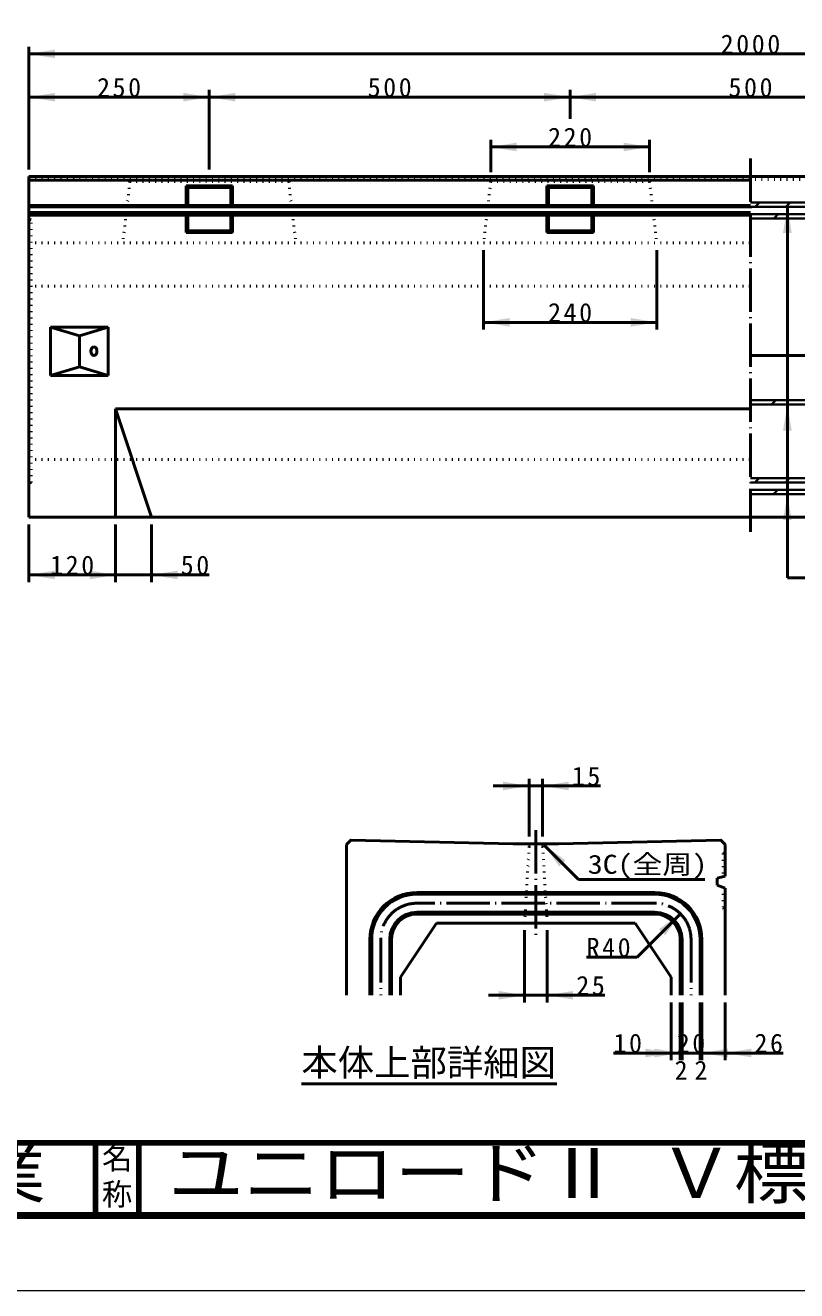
# Model space of a CAD drawing. Units: millimetres, scale not verified. Extents: x -2102 to 2102, y -1485 to 1485.
# Drawn here: x -190 to 879, y -1485 to 268 of the extents above; entities that cross this region are included whole.
import ezdxf
from ezdxf.enums import TextEntityAlignment as Align

# ---------------------------------------------------------------- set-up
doc = ezdxf.new("R2010")
doc.units = ezdxf.units.MM
doc.header["$LTSCALE"] = 5
doc.linetypes.add('DOTTED', pattern=[1.75, 0.25, -1.5])
doc.linetypes.add('LONG_DASHED_DOTTED', pattern=[15.25, 12, -1.5, 0.25, -1.5])
doc.layers.add('0-0_V-nasSTD', color=7, linetype='Continuous', lineweight=35)
doc.layers.add('0-1_0', color=7, linetype='Continuous', lineweight=50)
doc.styles.add('ＭＳ ゴシック', font='')
doc.styles.get('ＭＳ ゴシック').set_extended_font_data('MS Gothic')

msp = doc.modelspace()

# ---------------------------------------------------------------- linework, layer by layer
at = {"layer": '0-0_V-nasSTD'}
for p, q in [((815.314, 22.89), (917.314, 22.89)), ((821.747, 16.89), (827.747, 22.89)), ((864.173, 16.89), (870.173, 22.89)), ((815.314, 16.89), (917.314, 16.89)), ((815.314, 6.89), (917.314, 6.89)), ((917.314, 0.89), (815.314, 0.89)), ((847.673, 0.89), (853.673, 6.89)), ((815.314, -251.11), (917.314, -251.11)), ((815.314, -257.11), (917.314, -257.11)), ((844.231, -257.11), (850.231, -251.11)), ((815.314, -359.11), (917.314, -359.11)), ((917.314, -365.11), (815.314, -365.11)), ((821.084, -365.11), (827.084, -359.11)), ((863.511, -365.11), (869.511, -359.11)), ((815.314, -375.11), (917.314, -375.11)), ((815.314, -381.11), (917.314, -381.11)), ((847.011, -381.11), (853.011, -375.11))]:
    msp.add_line(p, q, dxfattribs=at)
at = {"layer": '0-0_V-nasSTD', "lineweight": 50}
for p, q in [((866.314, -497.11), (866.314, 16.89)), ((1918.314, -188.86), (815.314, -188.86))]:
    msp.add_line(p, q, dxfattribs=at)
at = {"layer": '0-0_V-nasSTD', "lineweight": 100}
for p, q in [((-92.5, -1280), (-92.5, -1380)), ((-32.5, -1280), (-32.5, -1380)), ((-1997.5, -1380), (1997.5, -1380))]:
    msp.add_line(p, q, dxfattribs=at)
at = {"layer": '0-0_V-nasSTD', "lineweight": 18}
for points in [[(-2102.5, -1485), (-2102.5, 1485), (2102.5, 1485), (2102.5, -1485)], [(-2002.5, -1385), (-2002.5, 1385), (2002.5, 1385), (2002.5, -1385)]]:
    msp.add_lwpolyline(points, close=True, dxfattribs=at)
at = {"layer": '0-0_V-nasSTD'}
for points in [[(-184.686, 228.89), (-148.686, 222.89), (-148.686, 234.89)], [(-184.686, 168.89), (-148.686, 162.89), (-148.686, 174.89)], [(29.314, 162.89), (29.314, 174.89), (65.314, 168.89)], [(65.314, 168.89), (101.314, 162.89), (101.314, 174.89)], [(529.314, 162.89), (529.314, 174.89), (565.314, 168.89)], [(565.314, 168.89), (601.314, 162.89), (601.314, 174.89)], [(455.314, 99.89), (491.314, 93.89), (491.314, 105.89)], [(639.314, 93.89), (639.314, 105.89), (675.314, 99.89)], [(860.314, -19.11), (866.314, 16.89), (872.314, -19.11)], [(445.314, -143.11), (481.314, -149.11), (481.314, -137.11)], [(649.314, -149.11), (649.314, -137.11), (685.314, -143.11)], [(860.314, -293.11), (866.314, -257.11), (872.314, -293.11)], [(860.314, -417.11), (866.314, -381.11), (872.314, -417.11)], [(-184.686, -493.11), (-148.686, -499.11), (-148.686, -487.11)], [(-100.686, -499.11), (-100.686, -487.11), (-64.686, -493.11)], [(-14.686, -493.11), (21.314, -499.11), (21.314, -487.11)], [(472.461, -791.624), (472.461, -779.624), (508.461, -785.624)], [(527.211, -785.624), (563.211, -791.624), (563.211, -779.624)], [(529.086, -867.499), (550.299, -897.197), (558.785, -888.712)], [(688.493, -983.982), (696.978, -992.467), (718.191, -962.769)], [(466.211, -1081.624), (466.211, -1069.624), (502.211, -1075.624)], [(533.461, -1075.624), (569.461, -1081.624), (569.461, -1069.624)], [(669.336, -1161.624), (669.336, -1149.624), (705.336, -1155.624)], [(681.836, -1161.624), (681.836, -1149.624), (717.836, -1155.624)], [(747.836, -1155.624), (783.836, -1161.624), (783.836, -1149.624)], [(780.336, -1155.624), (816.336, -1161.624), (816.336, -1149.624)]]:
    msp.add_solid(points, dxfattribs=at)
at = {"layer": '0-1_0'}
for p, q in [((-184.686, 68.89), (-184.686, 238.89)), ((-184.686, 228.89), (1815.314, 228.89)), ((65.314, 68.89), (65.314, 178.89)), ((565.314, 138.89), (565.314, 178.89)), ((-184.686, 168.89), (65.314, 168.89)), ((65.314, 168.89), (565.314, 168.89)), ((565.314, 168.89), (1065.314, 168.89)), ((455.314, 64.89), (455.314, 109.89)), ((675.314, 64.89), (675.314, 109.89)), ((455.314, 99.89), (675.314, 99.89)), ((-184.686, 58.89), (-184.686, -413.11)), ((-184.686, 58.89), (1815.314, 58.89)), ((-184.686, 53.89), (815.314, 53.89)), ((33.014, 46.19), (97.614, 46.19)), ((33.014, 46.19), (35.314, 43.89)), ((33.014, 46.19), (33.014, 18.905)), ((35.314, 43.89), (95.314, 43.89)), ((35.314, 43.89), (35.314, 18.905)), ((95.314, 43.89), (97.614, 46.19)), ((95.314, 43.89), (95.314, 18.905)), ((97.614, 46.19), (97.614, 18.905)), ((533.014, 46.19), (597.614, 46.19)), ((533.014, 46.19), (535.314, 43.89)), ((533.014, 46.19), (533.014, 18.905)), ((535.314, 43.89), (595.314, 43.89)), ((535.314, 43.89), (535.314, 18.905)), ((595.314, 43.89), (597.614, 46.19)), ((595.314, 43.89), (595.314, 18.905)), ((597.614, 46.19), (597.614, 18.905)), ((-184.686, 18.905), (815.314, 18.905)), ((-184.686, 16.89), (815.314, 16.89)), ((-184.686, 8.89), (815.314, 8.89)), ((-184.686, 5.532), (815.314, 5.532)), ((33.014, 5.532), (33.014, -18.41)), ((35.314, 5.532), (35.314, -16.11)), ((95.314, 5.532), (95.314, -16.11)), ((97.614, 5.532), (97.614, -18.41)), ((533.014, 5.532), (533.014, -18.41)), ((535.314, 5.532), (535.314, -16.11)), ((595.314, 5.532), (595.314, -16.11)), ((597.614, 5.532), (597.614, -18.41)), ((33.014, -18.41), (35.314, -16.11)), ((35.314, -16.11), (95.314, -16.11)), ((95.314, -16.11), (97.614, -18.41)), ((533.014, -18.41), (535.314, -16.11)), ((535.314, -16.11), (595.314, -16.11)), ((595.314, -16.11), (597.614, -18.41)), ((33.014, -18.41), (97.614, -18.41)), ((533.014, -18.41), (597.614, -18.41)), ((445.314, -43.11), (445.314, -153.11)), ((685.314, -43.11), (685.314, -153.11)), ((-154.686, -149.61), (-154.686, -216.61)), ((-154.686, -149.61), (-74.686, -149.61)), ((-74.686, -149.61), (-74.686, -216.61)), ((445.314, -143.11), (685.314, -143.11)), ((-114.686, -161.61), (-114.686, -204.61)), ((-154.686, -216.61), (-74.686, -216.61)), ((-64.686, -263.11), (-64.686, -413.11)), ((-64.686, -263.11), (-14.686, -413.11)), ((-64.686, -263.11), (815.314, -263.11)), ((-184.686, -413.11), (1815.314, -413.11)), ((-184.686, -423.11), (-184.686, -503.11)), ((-64.686, -423.11), (-64.686, -503.11)), ((-14.686, -423.11), (-14.686, -503.11)), ((65.314, -493.11), (-14.686, -493.11)), ((866.314, -497.11), (946.314, -497.11)), ((458.461, -785.624), (508.461, -785.624)), ((508.461, -855.624), (508.461, -775.624)), ((508.461, -785.624), (527.211, -785.624)), ((527.211, -855.624), (527.211, -775.624)), ((607.211, -785.624), (527.211, -785.624)), ((255.336, -866.874), (255.336, -1075.624)), ((486.586, -865.624), (549.086, -865.624)), ((529.086, -867.499), (576.797, -915.21)), ((780.336, -910.605), (780.336, -866.874)), ((769.086, -913.124), (780.336, -910.605)), ((751.797, -915.21), (576.797, -915.21)), ((769.086, -923.124), (769.086, -913.124)), ((769.086, -923.124), (780.336, -927.322)), ((780.336, -927.322), (780.336, -1075.624)), ((682.836, -933.124), (352.836, -933.124)), ((682.836, -935.624), (352.836, -935.624)), ((682.836, -960.624), (352.836, -960.624)), ((682.836, -963.124), (352.836, -963.124)), ((658.087, -1022.873), (718.191, -962.769)), ((380.336, -975.624), (330.336, -1050.624)), ((380.336, -975.624), (655.336, -975.624)), ((655.336, -975.624), (705.336, -1050.624)), ((287.836, -998.124), (287.836, -1075.624)), ((290.336, -998.124), (290.336, -1075.624)), ((315.336, -998.124), (315.336, -1075.624)), ((317.836, -998.124), (317.836, -1075.624)), ((502.211, -985.624), (502.211, -1085.624)), ((533.461, -985.624), (533.461, -1085.624)), ((717.836, -1075.624), (717.836, -998.124)), ((720.336, -998.124), (720.336, -1075.624)), ((745.336, -998.124), (745.336, -1075.624)), ((747.836, -1075.624), (747.836, -998.124)), ((658.087, -1022.873), (588.087, -1022.873)), ((330.336, -1050.624), (330.336, -1075.624)), ((705.336, -1050.624), (705.336, -1075.624)), ((452.211, -1075.624), (502.211, -1075.624)), ((502.211, -1075.624), (533.461, -1075.624)), ((613.461, -1075.624), (533.461, -1075.624)), ((705.336, -1085.624), (705.336, -1165.624)), ((717.836, -1085.624), (717.836, -1165.624)), ((720.336, -1085.624), (720.336, -1165.624)), ((745.336, -1085.624), (745.336, -1165.624)), ((747.836, -1085.624), (747.836, -1165.624)), ((780.336, -1085.624), (780.336, -1165.624)), ((625.336, -1155.624), (705.336, -1155.624)), ((705.336, -1155.624), (717.836, -1155.624)), ((860.336, -1155.624), (780.336, -1155.624)), ((192.868, -1198.458), (546.877, -1198.458))]:
    msp.add_line(p, q, dxfattribs=at)
at = {"layer": '0-1_0', "linetype": 'LONG_DASHED_DOTTED'}
for p, q in [((815.314, 83.89), (815.314, -438.11)), ((517.836, -846.874), (517.836, -994.374)), ((682.836, -948.124), (352.836, -948.124)), ((302.836, -998.124), (302.836, -1075.624)), ((732.836, -998.124), (732.836, -1075.624))]:
    msp.add_line(p, q, dxfattribs=at)
at = {"layer": '0-1_0', "linetype": 'DOTTED'}
for p, q in [((-184.686, 54.89), (1815.314, 54.89)), ((-44.686, 51.89), (-47.686, 54.89)), ((455.314, 51.89), (452.314, 54.89)), ((675.314, 51.89), (678.314, 54.89)), ((-44.686, 51.89), (-54.686, -33.11)), ((175.314, 51.89), (185.314, -33.11)), ((455.314, 51.89), (445.314, -33.11)), ((-181.686, -1.11), (-184.686, 0.89)), ((-181.686, -365.11), (-181.686, -1.11)), ((-184.686, -23.11), (-181.686, -21.11)), ((-184.686, -33.11), (815.314, -33.11)), ((-184.686, -93.11), (815.314, -93.11)), ((-184.686, -333.11), (815.314, -333.11)), ((-184.686, -343.11), (-181.686, -345.11)), ((-181.686, -365.11), (-184.686, -367.11)), ((508.461, -869.374), (502.211, -975.624)), ((508.461, -869.374), (504.711, -865.624)), ((508.461, -869.374), (527.211, -869.374)), ((527.211, -869.374), (530.961, -865.624)), ((527.211, -869.374), (533.461, -975.624)), ((777.461, -879.374), (780.336, -876.499)), ((777.461, -879.374), (777.461, -911.249))]:
    msp.add_line(p, q, dxfattribs=at)
at = {"layer": '0-1_0', "lineweight": 100}
msp.add_line((-1997.5, -1280), (1997.5, -1280), dxfattribs=at)
at = {"layer": '0-1_0', "linetype": 'DOTTED'}
for points in [[(-44.686, 51.89), (175.314, 51.89), (178.314, 54.89)], [(455.314, 51.89), (675.314, 51.89), (685.314, -33.11)], [(777.461, -926.249), (777.461, -954.374), (780.336, -957.249)]]:
    msp.add_lwpolyline(points, dxfattribs=at)
at = {"layer": '0-1_0'}
for points in [[(-154.686, -149.61), (-114.686, -161.61), (-74.686, -149.61)], [(-154.686, -216.61), (-114.686, -204.61), (-74.686, -216.61)], [(-184.686, -493.11), (-64.686, -493.11), (-14.686, -493.11)], [(486.586, -865.624), (261.586, -860.624), (255.336, -866.874)], [(549.086, -865.624), (774.086, -860.624), (780.336, -866.874)], [(717.836, -1155.624), (720.336, -1155.624), (745.336, -1155.624), (747.836, -1155.624), (780.336, -1155.624)]]:
    msp.add_lwpolyline(points, dxfattribs=at)
for centre, radius, start, end in [((352.836, -998.124), 65, 90, 180), ((352.836, -998.124), 62.5, 90, 180), ((682.836, -998.124), 65, 0, 90), ((682.836, -998.124), 62.5, 0, 90), ((352.836, -998.124), 37.5, 90, 180), ((352.836, -998.124), 35, 90, 180), ((682.836, -998.124), 37.5, 0, 90), ((682.836, -998.124), 35, 0, 90)]:
    msp.add_arc(centre, radius, start, end, dxfattribs=at)
at = {"layer": '0-1_0', "linetype": 'LONG_DASHED_DOTTED'}
for centre, start, end in [((352.836, -998.124), 90, 180), ((682.836, -998.124), 0, 90)]:
    msp.add_arc(centre, 50, start, end, dxfattribs=at)
at = {"layer": '0-1_0'}
msp.add_ellipse((-94.686, -183.11), major_axis=(0, 6), ratio=0.707107, dxfattribs=at)

# ---------------------------------------------------------------- texts
at = {"layer": '0-0_V-nasSTD', "style": 'ＭＳ ゴシック'}
for s, height, width, p in [('3C(全周)', 26.39, 1.15, (589.797, -915.21)), ('株式会社船生コンクリート工業', 69.65, 1.1, (-1624.221, -1377.45)), ('ユニロードⅡ Ｖ標準', 69.65, 1.1, (8.5, -1377.53))]:
    msp.add_text(s, height=height, dxfattribs=dict(at, width=width)).set_placement(p, align=Align.BOTTOM_LEFT)
for s, height, p in [('本体上部詳細図', 36.95, (192.868, -1198.458)), ('2', 26.39, (710.086, -1200.624)), ('2', 26.39, (737.586, -1200.624)), ('名', 30.79, (-83.518, -1326.001)), ('称', 30.79, (-83.524, -1375.99))]:
    msp.add_text(s, height=height, dxfattribs=at).set_placement(p, align=Align.BOTTOM_LEFT)
at = {"layer": '0-0_V-nasSTD', "char_height": 26.39, "attachment_point": 7, "style": 'ＭＳ ゴシック'}
for s, insert in [('\\T1.2;2000', (773.914, 228.89)), ('\\T1.2;250', (-90.286, 168.89)), ('\\T1.2;500', (284.714, 168.89)), ('\\T1.2;500', (784.714, 168.89)), ('\\T1.2;220', (534.714, 99.89)), ('\\T1.2;240', (534.714, -143.11)), ('\\T1.2;120', (-155.286, -493.11)), ('\\T1.2;50', (25.714, -493.11)), ('\\T1.2;15', (567.611, -785.624)), ('\\T1.2;R40', (588.087, -1022.873)), ('\\T1.2;25', (573.861, -1075.624)), ('\\T1.2;10', (625.336, -1155.624)), ('\\T1.2;20', (713.036, -1155.624)), ('\\T1.2;26', (820.736, -1155.624))]:
    msp.add_mtext(s, dxfattribs=dict(at, insert=insert))

doc.saveas('drawing.dxf')
